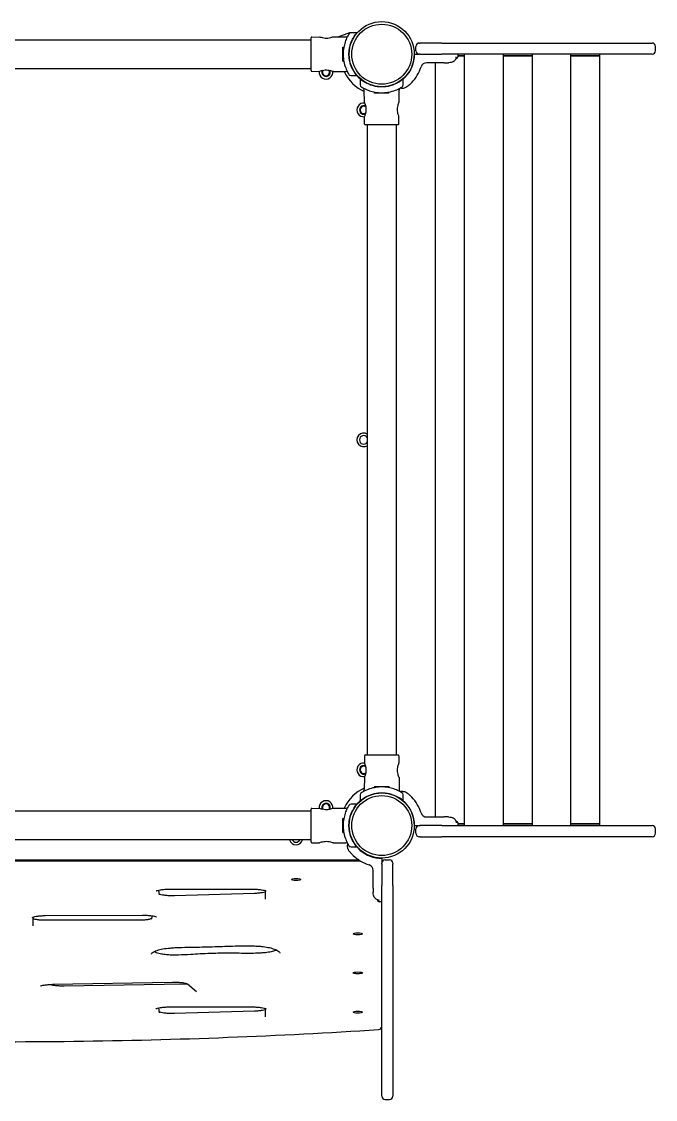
# Model space of a CAD drawing. Header units: millimetres. Extents: x 1307 to 7607, y 510 to 4810.
# Drawn here: x 5367 to 6107, y 2040 to 3298 of the extents above; entities that cross this region are included whole.
import ezdxf

# ---------------------------------------------------------------- set-up
doc = ezdxf.new("R2010")
doc.units = ezdxf.units.MM
doc.layers.add('AM_4', color=3, linetype='Continuous', lineweight=25)

msp = doc.modelspace()

# ---------------------------------------------------------------- linework, layer by layer
at = {"layer": 'AM_4'}
for p, q in [((5743.3, 3282.6), (5736.8, 3280.2)), ((5749.4, 3284.8), (5743.3, 3282.6)), ((5750.9, 3284.9), (5750.1, 3284.9)), ((5751.4, 3284.9), (5750.9, 3284.9)), ((5758.2, 3284.9), (5751.4, 3284.9)), ((4969.7, 3276.8), (5704.7, 3276.8)), ((5704.7, 3240.9), (5704.7, 3278.9)), ((5705.7, 3279.9), (5714.4, 3280)), ((5730.9, 3280.2), (5745.3, 3280.3)), ((5831.2, 3272.9), (5832.2, 3272.9)), ((5857.2, 3272.9), (5832.2, 3272.9)), ((5857.2, 3272.9), (5867.2, 3272.9)), ((5867.2, 3272.9), (6102.8, 3272.9)), ((5741.7, 3251.7), (5741.7, 3268.2)), ((5741.7, 3268.2), (5743, 3268.2)), ((5825.4, 3259.9), (5831.2, 3259.9)), ((5827.2, 3263.9), (5827.2, 3268.9)), ((5832.2, 3259.9), (5831.2, 3259.9)), ((5832.2, 3259.9), (5857.2, 3259.9)), ((5867.2, 3259.9), (5857.2, 3259.9)), ((6102.8, 3259.9), (5867.2, 3259.9)), ((5876.2, 3259.9), (5876.2, 3256.9)), ((5876.2, 3257.9), (5883.8, 3257.9)), ((5883.8, 3257.9), (5876.2, 3257.9)), ((5883.8, 3257.9), (5883.8, 3259.9)), ((5883.8, 2361.9), (5883.8, 3257.9)), ((5929, 3259.9), (5929, 3257.9)), ((5962.7, 3257.9), (5929, 3257.9)), ((5929, 3257.9), (5929, 2361.9)), ((5929, 3257.9), (5962.7, 3257.9)), ((5962.7, 3259.9), (5962.7, 3257.9)), ((5962.7, 3257.9), (5962.7, 2361.9)), ((6008, 3257.9), (6008, 3259.9)), ((6008, 3257.9), (6041.7, 3257.9)), ((6008, 2361.9), (6008, 3257.9)), ((6041.7, 3257.9), (6008, 3257.9)), ((6041.7, 3257.9), (6041.7, 3259.9)), ((6041.7, 2361.9), (6041.7, 3257.9)), ((6106.8, 3263.9), (6106.8, 3268.9)), ((5741.7, 3251.7), (5743, 3251.7)), ((5860.2, 3249.9), (5839.8, 3249.9)), ((5850.1, 2369.9), (5850.1, 3249.9)), ((5860.2, 3249.9), (5865.2, 3249.9)), ((5873.7, 3254.9), (5873.7, 3254.9)), ((5874.2, 3254.9), (5873.9, 3254.9)), ((4969.7, 3243.1), (5704.7, 3243.1)), ((5705.7, 3239.9), (5714.4, 3239.8)), ((5730.9, 3239.7), (5745.3, 3239.6)), ((5751.4, 3234.9), (5758.2, 3234.9)), ((5762.2, 3231), (5762.2, 3224.1)), ((5812.2, 3224.1), (5812.2, 3231)), ((5767, 3203.7), (5766.8, 3218)), ((5778.9, 3214.4), (5778.9, 3215.7)), ((5795.4, 3214.4), (5778.9, 3214.4)), ((5795.4, 3214.4), (5795.4, 3215.7)), ((5807.4, 3203.7), (5807.6, 3218)), ((5767.2, 3178.4), (5767.1, 3187.2)), ((5807.2, 3178.4), (5807.3, 3187.2)), ((5806.2, 3177.4), (5768.2, 3177.4)), ((5770.3, 3177.4), (5770.3, 2442.4)), ((5804, 3177.4), (5804, 2442.4)), ((5767.2, 2441.4), (5767.1, 2432.7)), ((5768.2, 2442.4), (5806.2, 2442.4)), ((5807.2, 2441.4), (5807.3, 2432.7)), ((5767, 2416.2), (5766.8, 2401.8)), ((5807.4, 2416.2), (5807.6, 2401.8)), ((5778.9, 2405.4), (5795.4, 2405.4)), ((5778.9, 2405.4), (5778.9, 2404.2)), ((5795.4, 2405.4), (5795.4, 2404.2)), ((5762.2, 2395.7), (5762.2, 2388.9)), ((5812.2, 2388.9), (5812.2, 2395.7)), ((5704.7, 2340.9), (5704.7, 2378.9)), ((5705.7, 2379.9), (5714.4, 2380)), ((5730.9, 2380.2), (5745.3, 2380.3)), ((5758.2, 2384.9), (5751.4, 2384.9)), ((5704.7, 2376.8), (4969.7, 2376.8)), ((5741.7, 2351.7), (5741.7, 2368.2)), ((5741.7, 2368.2), (5743, 2368.2)), ((5839.8, 2369.9), (5860.2, 2369.9)), ((5865.2, 2369.9), (5860.2, 2369.9)), ((5873.7, 2364.9), (5873.7, 2364.9)), ((5873.9, 2364.9), (5874.2, 2364.9)), ((5825.4, 2359.9), (5831.2, 2359.9)), ((5827.2, 2350.9), (5827.2, 2355.9)), ((5831.2, 2359.9), (5832.2, 2359.9)), ((5857.2, 2359.9), (5832.2, 2359.9)), ((5857.2, 2359.9), (5867.2, 2359.9)), ((5867.2, 2359.9), (6102.8, 2359.9)), ((5876.2, 2362.9), (5876.2, 2359.9)), ((5876.2, 2361.9), (5883.8, 2361.9)), ((5883.8, 2361.9), (5876.2, 2361.9)), ((5883.8, 2359.9), (5883.8, 2361.9)), ((5962.7, 2361.9), (5929, 2361.9)), ((5929, 2361.9), (5962.7, 2361.9)), ((5929, 2361.9), (5929, 2359.9)), ((5962.7, 2361.9), (5962.7, 2359.9)), ((6008, 2361.9), (6041.7, 2361.9)), ((6041.7, 2361.9), (6008, 2361.9)), ((6008, 2359.9), (6008, 2361.9)), ((6041.7, 2359.9), (6041.7, 2361.9)), ((6106.8, 2350.9), (6106.8, 2355.9)), ((5704.7, 2343.1), (4969.7, 2343.1)), ((5705.7, 2339.9), (5714.4, 2339.8)), ((5730.9, 2339.7), (5745.3, 2339.6)), ((5741.7, 2351.7), (5743, 2351.7)), ((5832.2, 2346.9), (5831.2, 2346.9)), ((5832.2, 2346.9), (5857.2, 2346.9)), ((5867.2, 2346.9), (5857.2, 2346.9)), ((6102.8, 2346.9), (5867.2, 2346.9)), ((5751.4, 2334.9), (5758.2, 2334.9)), ((5762.6, 2318.4), (4911.7, 2318.4)), ((4914.2, 2319.9), (5760.2, 2319.9)), ((5787.2, 2321.7), (5787.2, 2315.9)), ((5787.2, 2314.9), (5787.2, 2315.9)), ((5787.2, 2314.9), (5787.2, 2289.9)), ((5791.2, 2319.9), (5796.2, 2319.9)), ((5800.2, 2315.9), (5800.2, 2314.9)), ((5800.2, 2289.9), (5800.2, 2314.9)), ((5777.2, 2286.9), (5777.2, 2307.4)), ((5787.2, 2279.9), (5787.2, 2289.9)), ((5800.2, 2289.9), (5800.2, 2279.9)), ((5526.4, 2284.5), (5527.5, 2278.9)), ((5539.6, 2285.7), (5636.2, 2285.7)), ((5545.1, 2278.3), (5638.7, 2281)), ((5651.2, 2284), (5651.2, 2274.1)), ((5777.2, 2286.9), (5777.2, 2282)), ((5787.2, 2044.3), (5787.2, 2279.9)), ((5800.2, 2279.9), (5800.2, 2044.3)), ((5782.2, 2273.4), (5782.2, 2273.4)), ((5782.2, 2272.9), (5782.2, 2273.3)), ((5787.2, 2270.9), (5784.2, 2270.9)), ((5380.2, 2242.8), (5380.2, 2253.1)), ((5394.8, 2254.8), (5507.9, 2255.3)), ((5518.2, 2250.8), (5519.7, 2254.5)), ((5395.2, 2249.7), (5502.9, 2249.7)), ((5403, 2174.7), (5542.8, 2177.2)), ((5416.3, 2172.9), (5556.5, 2175.2)), ((5560.3, 2175.2), (5571, 2166.1)), ((5526.4, 2147.1), (5527.5, 2141.5)), ((5539.6, 2148.3), (5636.2, 2148.3)), ((5545.1, 2140.9), (5638.7, 2143.6)), ((5651.2, 2146.6), (5651.2, 2136.7)), ((5791.2, 2040.3), (5796.2, 2040.3))]:
    msp.add_line(p, q, dxfattribs=at)
for centre, radius in [((5787.2, 3259.9), 38), ((5787.2, 3259.9), 35), ((5787.2, 2359.9), 38), ((5787.2, 2359.9), 35)]:
    msp.add_circle(centre, radius, dxfattribs=at)
for centre, radius, start, end in [((5751.4, 3281.9), 3, 90, 148.4119), ((5750.9, 3282.9), 2, 90, 147.664), ((5705.7, 3278.9), 1, 90.5, 180), ((5745.3, 3283.3), 3, 270.5, 330.8863), ((5831.2, 3268.9), 4, 90, 180), ((6102.8, 3268.9), 4, 0, 90), ((5787.2, 3259.9), 38.2, 318.4616, 0), ((5831.2, 3263.9), 4, 180, 270), ((6102.8, 3263.9), 4, 270, 0), ((5787.2, 3259.9), 48.2, 316.5568, 342.0798), ((5839.8, 3242.9), 7, 90, 162.0798), ((5874.2, 3256.9), 2, 270, 0), ((5705.7, 3240.9), 1, 180, 269.5), ((5722.2, 3238.9), 8, 173.4206, 7.9094), ((5722.2, 3238.9), 5, 156.8989, 25.2984), ((5722.2, 3238.9), 4.2, 148.4118, 33.8443), ((5787.2, 3259.9), 48.2, 204.9303, 245.0697), ((5745.3, 3236.6), 3, 29.1137, 89.5), ((5751.4, 3237.9), 3, 211.5881, 270), ((5787.2, 3259.9), 38.2, 220.8132, 229.1868), ((5765.2, 3224.1), 3, 180, 238.4119), ((5763.8, 3218), 3, 0.5, 60.8863), ((5810.6, 3218), 3, 119.1137, 179.5), ((5809.2, 3224.1), 3, 301.5881, 0), ((5766.2, 3194.9), 8, 82.0906, 276.5794), ((5766.2, 3194.9), 5, 64.7016, 293.1011), ((5766.2, 3194.9), 4.2, 56.1557, 301.5882), ((5768.2, 3178.4), 1, 180.5, 270), ((5806.2, 3178.4), 1, 270, 359.5), ((5766.2, 2809.9), 8, 58.7516, 301.2484), ((5766.2, 2809.9), 5, 33.9013, 326.0987), ((5768.2, 2441.4), 1, 90, 179.5), ((5806.2, 2441.4), 1, 0.5, 90), ((5766.2, 2424.9), 8, 83.4206, 277.9094), ((5766.2, 2424.9), 5, 66.8989, 295.2984), ((5766.2, 2424.9), 4.2, 58.4118, 303.8443), ((5787.2, 2359.9), 48.3, 114.9303, 155.0697), ((5765.2, 2395.7), 3, 121.5881, 180), ((5763.8, 2401.9), 3, 299.1137, 359.5), ((5810.6, 2401.9), 3, 180.5, 240.8863), ((5809.2, 2395.7), 3, 0, 58.4119), ((5787.2, 2359.9), 48.2, 17.9202, 43.4432), ((5705.7, 2378.9), 1, 90.5, 180), ((5722.2, 2380.9), 8, 352.0906, 186.5794), ((5722.2, 2380.9), 5, 334.7016, 203.1011), ((5722.2, 2380.9), 4.2, 326.1557, 211.5882), ((5745.3, 2383.3), 3, 270.5, 330.8863), ((5751.4, 2381.9), 3, 90, 148.4119), ((5787.2, 2359.9), 38.2, 130.8132, 139.1868), ((5787.2, 2359.9), 38.2, 0, 41.5384), ((5839.8, 2376.9), 7, 197.9202, 270), ((5874.2, 2362.9), 2, 0, 90), ((5831.2, 2355.9), 4, 90, 180), ((6102.8, 2355.9), 4, 0, 90), ((5687.2, 2345.5), 8, 197.4104, 342.5896), ((5687.2, 2345.5), 5, 208.6033, 331.3967), ((5705.7, 2340.9), 1, 180, 269.5), ((5745.3, 2336.6), 3, 29.1137, 89.5), ((5831.2, 2350.9), 4, 180, 270), ((6102.8, 2350.9), 4, 270, 0), ((5751.4, 2337.9), 3, 211.5881, 270), ((5787.2, 2359.9), 38.3, 228.4616, 270), ((5787.2, 2359.9), 48.3, 226.5568, 252.0798), ((5791.2, 2315.9), 4, 90, 180), ((5796.2, 2315.9), 4, 0, 90), ((5770.2, 2307.4), 7, 0, 72.0798), ((5784.2, 2272.9), 2, 180, 270), ((5783.2, 2125.8), 4, 273.7154, 0), ((5791.2, 2044.3), 4, 180, 270), ((5796.2, 2044.3), 4, 270, 0)]:
    msp.add_arc(centre, radius, start, end, dxfattribs=at)
for centre in [(5687.2, 2297), (5759.2, 2233.6), (5759.2, 2187.9), (5759.2, 2142.2)]:
    msp.add_ellipse(centre, major_axis=(5.5, 0), ratio=0.207912, dxfattribs=at)
for points, knots in [([(5748.9, 3283.5), (5748.9, 3283.5), (5748.8, 3283.3), (5748.4, 3282.8), (5748.2, 3282.4), (5747.4, 3281), (5746.8, 3279.8), (5745.4, 3276.8), (5744.6, 3274.8), (5743.4, 3270.5), (5742.9, 3268.2), (5742.2, 3262.9), (5742.1, 3259.7), (5742.5, 3254.2), (5742.9, 3251.8), (5744, 3246.8), (5744.9, 3244.3), (5746.7, 3240.2), (5747.6, 3238.5), (5748.6, 3236.8), (5748.9, 3236.4), (5748.9, 3236.4)], [0, 0, 0, 0, 0.425579, 0.425579, 0.833719, 0.833719, 1.500694, 1.500694, 2.270908, 2.270908, 2.965543, 2.965543, 3.83282, 3.83282, 4.525535, 4.525535, 5.417187, 5.417187, 6.347988, 6.347988, 7.0476, 7.0476, 7.0476, 7.0476]), ([(5748.9, 3259.9), (5748.9, 3261.5), (5749.1, 3263.2), (5749.5, 3266.5), (5749.8, 3268.1), (5750.6, 3271.2), (5751.1, 3272.6), (5752.1, 3275.3), (5752.7, 3276.5), (5753.8, 3278.7), (5754.4, 3279.7), (5755.6, 3281.5), (5756.2, 3282.3), (5757.1, 3283.6), (5757.6, 3284.1), (5758.1, 3284.8), (5758.2, 3284.9), (5758.2, 3284.9)], [3.915478, 3.915478, 3.915478, 3.915478, 4.402472, 4.402472, 4.889466, 4.889466, 5.37646, 5.37646, 5.863454, 5.863454, 6.35533, 6.35533, 6.847206, 6.847206, 7.339081, 7.339081, 7.830957, 7.830957, 7.830957, 7.830957]), ([(5749.2, 3284), (5749.2, 3284.1), (5749.3, 3284.1), (5749.3, 3284.2), (5749.4, 3284.3), (5749.5, 3284.4), (5749.5, 3284.4), (5749.6, 3284.5), (5749.6, 3284.5), (5749.7, 3284.5), (5749.7, 3284.5), (5749.7, 3284.6), (5749.8, 3284.6), (5749.8, 3284.6), (5749.9, 3284.7), (5750, 3284.7), (5750, 3284.7), (5750.1, 3284.8), (5750.1, 3284.8), (5750.1, 3284.8), (5750.2, 3284.8), (5750.2, 3284.8), (5750.2, 3284.8), (5750.3, 3284.8), (5750.3, 3284.8), (5750.3, 3284.9), (5750.4, 3284.9), (5750.4, 3284.9), (5750.4, 3284.9), (5750.5, 3284.9), (5750.5, 3284.9), (5750.5, 3284.9)], [0, 0, 0, 0, 0.024394, 0.024394, 0.0485074, 0.0485074, 0.0722238, 0.0722238, 0.0842286, 0.0842286, 0.0953563, 0.0953563, 0.1053345, 0.1053345, 0.1204023, 0.1204023, 0.1320233, 0.1320233, 0.1431798, 0.1431798, 0.1487141, 0.1487141, 0.1542468, 0.1542468, 0.1645711, 0.1645711, 0.1858933, 0.1858933, 0.2131882, 0.2131882, 0.2355824, 0.2355824, 0.2355824, 0.2355824]), ([(5749.4, 3284.8), (5749.5, 3284.8), (5749.5, 3284.8), (5749.5, 3284.8), (5749.6, 3284.8), (5749.6, 3284.8), (5749.6, 3284.9), (5749.6, 3284.9), (5749.6, 3284.9), (5749.6, 3284.9), (5749.6, 3284.9), (5749.6, 3284.9), (5749.6, 3284.9), (5749.6, 3284.9), (5749.6, 3284.9), (5749.6, 3284.9), (5749.6, 3284.9), (5749.6, 3284.9), (5749.6, 3284.9), (5749.6, 3284.9), (5749.6, 3284.9), (5749.6, 3284.9), (5749.6, 3284.9), (5749.6, 3284.9), (5749.6, 3284.9), (5749.7, 3284.9), (5749.7, 3284.9), (5749.7, 3284.9), (5749.7, 3284.9), (5749.8, 3284.9), (5749.8, 3284.9), (5749.8, 3284.9), (5749.8, 3284.9), (5749.8, 3284.9), (5749.8, 3284.9), (5749.8, 3284.9), (5749.8, 3284.9), (5749.8, 3284.9), (5749.8, 3284.9), (5749.9, 3284.9), (5749.9, 3284.9), (5749.9, 3284.9), (5749.9, 3284.9), (5749.9, 3284.9), (5749.9, 3284.9), (5749.9, 3284.9), (5749.9, 3284.9), (5750, 3284.9), (5750, 3284.9), (5750, 3284.9), (5750, 3284.9), (5750, 3284.9), (5750, 3284.9), (5750, 3284.9), (5750, 3284.9), (5750, 3284.9), (5750, 3284.9), (5750, 3284.9), (5750, 3284.9), (5750, 3284.9), (5750, 3284.9), (5750, 3284.9), (5750, 3284.9), (5750, 3284.9), (5750, 3284.9), (5750, 3284.9), (5750, 3284.9), (5750, 3284.9), (5750, 3284.9), (5750, 3284.9), (5750.1, 3284.9), (5750.1, 3284.9), (5750.1, 3284.9), (5750.1, 3284.9), (5750.1, 3284.9), (5750.1, 3284.9), (5750.1, 3284.9), (5750.1, 3284.9)], [0, 0, 0, 0, 0.0165834, 0.0165834, 0.0310486, 0.0310486, 0.0358695, 0.0358695, 0.0374765, 0.0374765, 0.038341, 0.038341, 0.0392195, 0.0392195, 0.0396543, 0.0396543, 0.0400895, 0.0400895, 0.0405599, 0.0405599, 0.0415637, 0.0415637, 0.0425447, 0.0425447, 0.0440431, 0.0440431, 0.0573199, 0.0573199, 0.0627752, 0.0627752, 0.0658291, 0.0658291, 0.0679946, 0.0679946, 0.0701926, 0.0701926, 0.0716855, 0.0716855, 0.0742928, 0.0742928, 0.0769573, 0.0769573, 0.0818281, 0.0818281, 0.0850703, 0.0850703, 0.0861524, 0.0861524, 0.0870229, 0.0870229, 0.0874635, 0.0874635, 0.0876815, 0.0876815, 0.0878995, 0.0878995, 0.088116, 0.088116, 0.0885787, 0.0885787, 0.0892822, 0.0892822, 0.0902203, 0.0902203, 0.092722, 0.092722, 0.0960586, 0.0960586, 0.1047138, 0.1047138, 0.1098854, 0.1098854, 0.1122855, 0.1122855, 0.1143131, 0.1143131, 0.1171275, 0.1171275, 0.1171275, 0.1171275]), ([(5749.4, 3284.8), (5749.5, 3284.8), (5749.5, 3284.8), (5749.6, 3284.8), (5749.6, 3284.8), (5749.6, 3284.9), (5749.6, 3284.9), (5749.6, 3284.9), (5749.6, 3284.9), (5749.6, 3284.9), (5749.6, 3284.9), (5749.6, 3284.9), (5749.6, 3284.9), (5749.6, 3284.9), (5749.6, 3284.9), (5749.6, 3284.9), (5749.6, 3284.9), (5749.6, 3284.9), (5749.6, 3284.9), (5749.6, 3284.9), (5749.6, 3284.9), (5749.7, 3284.9), (5749.7, 3284.9), (5749.7, 3284.9), (5749.7, 3284.9), (5749.7, 3284.9), (5749.7, 3284.9), (5749.8, 3284.9), (5749.8, 3284.9), (5749.8, 3284.9), (5749.8, 3284.9), (5749.8, 3284.9), (5749.8, 3284.9), (5749.8, 3284.9), (5749.8, 3284.9), (5749.8, 3284.9), (5749.9, 3284.9), (5749.9, 3284.9), (5749.9, 3284.9), (5749.9, 3284.9), (5749.9, 3284.9), (5750, 3284.9), (5750, 3284.9), (5750, 3284.9), (5750, 3284.9), (5750, 3284.9), (5750, 3284.9), (5750, 3284.9), (5750, 3284.9), (5750, 3284.9), (5750, 3284.9), (5750, 3284.9), (5750, 3284.9), (5750, 3284.9), (5750, 3284.9), (5750, 3284.9), (5750, 3284.9), (5750, 3284.9), (5750, 3284.9), (5750, 3284.9), (5750, 3284.9), (5750, 3284.9), (5750, 3284.9), (5750, 3284.9), (5750, 3284.9), (5750, 3284.9), (5750, 3284.9), (5750, 3284.9), (5750.1, 3284.9), (5750.1, 3284.9), (5750.1, 3284.9), (5750.1, 3284.9), (5750.1, 3284.9), (5750.1, 3284.9), (5750.1, 3284.9), (5750.1, 3284.9), (5750.1, 3284.9), (5750.1, 3284.9)], [0, 0, 0, 0, 0.0244642, 0.0244642, 0.0346037, 0.0346037, 0.038618, 0.038618, 0.0396329, 0.0396329, 0.0401384, 0.0401384, 0.0406473, 0.0406473, 0.0411558, 0.0411558, 0.0416608, 0.0416608, 0.0426716, 0.0426716, 0.0448345, 0.0448345, 0.0478457, 0.0478457, 0.051857, 0.051857, 0.0618849, 0.0618849, 0.0678145, 0.0678145, 0.0694192, 0.0694192, 0.0714464, 0.0714464, 0.0734785, 0.0734785, 0.0775923, 0.0775923, 0.0816245, 0.0816245, 0.0884386, 0.0884386, 0.0903752, 0.0903752, 0.0918314, 0.0918314, 0.0920825, 0.0920825, 0.0923348, 0.0923348, 0.0924609, 0.0924609, 0.0925876, 0.0925876, 0.0927146, 0.0927146, 0.0928411, 0.0928411, 0.0930952, 0.0930952, 0.0936014, 0.0936014, 0.0976119, 0.0976119, 0.1096746, 0.1096746, 0.1147283, 0.1147283, 0.1181638, 0.1181638, 0.1201953, 0.1201953, 0.1222076, 0.1222076, 0.1238745, 0.1238745, 0.1255544, 0.1255544, 0.1255544, 0.1255544]), ([(5730.9, 3280.2), (5730.9, 3280.2), (5730.7, 3280.1), (5729.9, 3279.7), (5729.2, 3279.5), (5727.8, 3279), (5726.9, 3278.8), (5724.8, 3278.4), (5723.7, 3278.3), (5721.6, 3278.3), (5720.5, 3278.4), (5718.5, 3278.7), (5717.6, 3279), (5716.1, 3279.4), (5715.5, 3279.6), (5714.7, 3279.9), (5714.4, 3280), (5714.4, 3280)], [1.26326, 1.26326, 1.26326, 1.26326, 1.578842, 1.578842, 1.894423, 1.894423, 2.210472, 2.210472, 2.526521, 2.526521, 2.840353, 2.840353, 3.154184, 3.154184, 3.468043, 3.468043, 3.781903, 3.781903, 3.781903, 3.781903]), ([(5758.2, 3234.9), (5758.2, 3234.9), (5758.1, 3235.1), (5757.6, 3235.7), (5757.1, 3236.2), (5756.2, 3237.5), (5755.6, 3238.3), (5754.4, 3240.1), (5753.8, 3241.2), (5752.7, 3243.3), (5752.1, 3244.5), (5751.1, 3247.2), (5750.6, 3248.7), (5749.8, 3251.7), (5749.5, 3253.4), (5749.1, 3256.6), (5748.9, 3258.3), (5748.9, 3259.9)], [7.830957, 7.830957, 7.830957, 7.830957, 8.322833, 8.322833, 8.814708, 8.814708, 9.306584, 9.306584, 9.79846, 9.79846, 10.285454, 10.285454, 10.772448, 10.772448, 11.259442, 11.259442, 11.746435, 11.746435, 11.746435, 11.746435]), ([(5874.1, 3256.1), (5874, 3255.5), (5873.8, 3254.8), (5873.3, 3253.6), (5872.9, 3253), (5871.9, 3252), (5871.3, 3251.5), (5870, 3250.8), (5869.2, 3250.5), (5867.5, 3250.1), (5866.5, 3250), (5865.4, 3249.9), (5865.3, 3249.9), (5865.2, 3249.9)], [0, 0, 0, 0, 0.198991, 0.198991, 0.403846, 0.403846, 0.621006, 0.621006, 0.862209, 0.862209, 1.151108, 1.151108, 1.191992, 1.191992, 1.191992, 1.191992]), ([(5874.1, 3256.1), (5874.1, 3256.2), (5874.1, 3256.2), (5874.1, 3256.4), (5874.1, 3256.5), (5874.1, 3256.7), (5874.1, 3256.8), (5874.1, 3256.9)], [0.0022145828, 0.0022145828, 0.0022145828, 0.0022145828, 0.0023838979, 0.0023838979, 0.0027812142, 0.0027812142, 0.0031785305, 0.0031785305, 0.0031785305, 0.0031785305]), ([(5714.4, 3239.8), (5714.4, 3239.8), (5714.7, 3239.9), (5715.5, 3240.2), (5716.1, 3240.5), (5717.6, 3240.9), (5718.5, 3241.1), (5720.5, 3241.5), (5721.6, 3241.5), (5723.7, 3241.5), (5724.8, 3241.4), (5726.9, 3241.1), (5727.8, 3240.8), (5729.2, 3240.4), (5729.9, 3240.1), (5730.7, 3239.8), (5730.9, 3239.7), (5730.9, 3239.7)], [1.255382, 1.255382, 1.255382, 1.255382, 1.569241, 1.569241, 1.8831, 1.8831, 2.196932, 2.196932, 2.510763, 2.510763, 2.826813, 2.826813, 3.142862, 3.142862, 3.458443, 3.458443, 3.774024, 3.774024, 3.774024, 3.774024]), ([(5758.2, 3234.9), (5758.4, 3234.7), (5758.6, 3234.5), (5759, 3234.1), (5759.2, 3233.8), (5759.7, 3233.3), (5759.9, 3233.1), (5760.6, 3232.4), (5761.1, 3232), (5762, 3231.1), (5762.5, 3230.7), (5763.5, 3229.9), (5763.9, 3229.6), (5764.6, 3229.1), (5764.8, 3228.9), (5765, 3228.8), (5765, 3228.8), (5765, 3228.8)], [0.046661428, 0.046661428, 0.046661428, 0.046661428, 0.047530225, 0.047530225, 0.048504715, 0.048504715, 0.049479206, 0.049479206, 0.051428188, 0.051428188, 0.053377169, 0.053377169, 0.055326151, 0.055326151, 0.056300642, 0.056300642, 0.056308549, 0.056308549, 0.056308549, 0.056308549]), ([(5812.2, 3231), (5812.3, 3231.1), (5812.4, 3231.1), (5812.8, 3231.5), (5813.2, 3231.9), (5814.4, 3233), (5815.1, 3233.8), (5815.8, 3234.6)], [0.020347507, 0.020347507, 0.020347507, 0.020347507, 0.020700802, 0.020700802, 0.022293171, 0.022293171, 0.02547791, 0.02547791, 0.02547791, 0.02547791]), ([(5787.2, 3221.7), (5785.6, 3221.7), (5783.9, 3221.8), (5780.6, 3222.2), (5779, 3222.5), (5776, 3223.3), (5774.5, 3223.8), (5771.8, 3224.9), (5770.6, 3225.4), (5768.4, 3226.6), (5767.4, 3227.2), (5765.6, 3228.3), (5764.8, 3228.9), (5763.5, 3229.9), (5763, 3230.3), (5762.4, 3230.8), (5762.2, 3231), (5762.2, 3231)], [11.746435, 11.746435, 11.746435, 11.746435, 12.233429, 12.233429, 12.720423, 12.720423, 13.207417, 13.207417, 13.694411, 13.694411, 14.186287, 14.186287, 14.678163, 14.678163, 15.170038, 15.170038, 15.661914, 15.661914, 15.661914, 15.661914]), ([(5763.6, 3221.6), (5763.6, 3221.6), (5763.8, 3221.5), (5764.3, 3221.2), (5764.7, 3220.9), (5766.1, 3220.1), (5767.3, 3219.5), (5770.4, 3218.2), (5772.4, 3217.4), (5776.7, 3216.1), (5778.9, 3215.6), (5784.3, 3214.9), (5787.4, 3214.8), (5792.9, 3215.2), (5795.3, 3215.6), (5800.3, 3216.8), (5802.8, 3217.6), (5806.9, 3219.4), (5808.6, 3220.3), (5810.4, 3221.3), (5810.8, 3221.6), (5810.8, 3221.6)], [0, 0, 0, 0, 0.425579, 0.425579, 0.833719, 0.833719, 1.500694, 1.500694, 2.270908, 2.270908, 2.965543, 2.965543, 3.83282, 3.83282, 4.525535, 4.525535, 5.417187, 5.417187, 6.347988, 6.347988, 7.0476, 7.0476, 7.0476, 7.0476]), ([(5812.2, 3231), (5812.2, 3231), (5812, 3230.8), (5811.4, 3230.3), (5810.9, 3229.9), (5809.6, 3228.9), (5808.8, 3228.3), (5807, 3227.2), (5806, 3226.6), (5803.8, 3225.4), (5802.6, 3224.9), (5799.9, 3223.8), (5798.4, 3223.3), (5795.4, 3222.5), (5793.8, 3222.2), (5790.5, 3221.8), (5788.8, 3221.7), (5787.2, 3221.7)], [15.661914, 15.661914, 15.661914, 15.661914, 16.15379, 16.15379, 16.645665, 16.645665, 17.137541, 17.137541, 17.629417, 17.629417, 18.116411, 18.116411, 18.603405, 18.603405, 19.090398, 19.090398, 19.577392, 19.577392, 19.577392, 19.577392]), ([(5817.7, 3222.6), (5817, 3221.9), (5816.2, 3221.4), (5814.7, 3220.6), (5814, 3220.4), (5812.8, 3220.1), (5812.2, 3220), (5810.8, 3219.9), (5809.9, 3220), (5809, 3220.3), (5808.9, 3220.4), (5808.8, 3220.4)], [0, 0, 0, 0, 0.2871441, 0.2871441, 0.506744, 0.506744, 0.6637419, 0.6637419, 0.9316038, 0.9316038, 0.9609773, 0.9609773, 0.9609773, 0.9609773]), ([(5822.2, 3226.7), (5821.5, 3226), (5820.7, 3225.2), (5819.6, 3224.2), (5819.2, 3223.8), (5818.4, 3223.2), (5818.1, 3222.8), (5817.7, 3222.6)], [0, 0, 0, 0, 0.003196801, 0.003196801, 0.004795201, 0.004795201, 0.006393601, 0.006393601, 0.006393601, 0.006393601]), ([(5767, 3203.7), (5767, 3203.7), (5767.1, 3203.5), (5767.4, 3202.6), (5767.6, 3202), (5768.1, 3200.5), (5768.3, 3199.6), (5768.7, 3197.6), (5768.8, 3196.4), (5768.8, 3195.4)], [3.774024, 3.774024, 3.774024, 3.774024, 4.089605, 4.089605, 4.405186, 4.405186, 4.721235, 4.721235, 5.037284, 5.037284, 5.037284, 5.037284]), ([(5768.8, 3195.4), (5768.8, 3194.4), (5768.7, 3193.2), (5768.4, 3191.2), (5768.2, 3190.3), (5767.7, 3188.9), (5767.5, 3188.2), (5767.2, 3187.4), (5767.1, 3187.2), (5767.1, 3187.2)], [0, 0, 0, 0, 0.313832, 0.313832, 0.627663, 0.627663, 0.941523, 0.941523, 1.255382, 1.255382, 1.255382, 1.255382]), ([(5805.6, 3195.4), (5805.6, 3196.4), (5805.7, 3197.6), (5806.1, 3199.6), (5806.3, 3200.5), (5806.8, 3202), (5807, 3202.6), (5807.3, 3203.5), (5807.4, 3203.7), (5807.4, 3203.7)], [0, 0, 0, 0, 0.316049, 0.316049, 0.632098, 0.632098, 0.947679, 0.947679, 1.26326, 1.26326, 1.26326, 1.26326]), ([(5807.3, 3187.2), (5807.3, 3187.2), (5807.2, 3187.4), (5806.9, 3188.2), (5806.7, 3188.9), (5806.2, 3190.3), (5806, 3191.2), (5805.7, 3193.2), (5805.6, 3194.4), (5805.6, 3195.4)], [3.781903, 3.781903, 3.781903, 3.781903, 4.095762, 4.095762, 4.409621, 4.409621, 4.723453, 4.723453, 5.037284, 5.037284, 5.037284, 5.037284]), ([(5767.1, 2432.7), (5767.1, 2432.7), (5767.2, 2432.5), (5767.5, 2431.6), (5767.7, 2431), (5768.2, 2429.5), (5768.4, 2428.6), (5768.7, 2426.6), (5768.8, 2425.5), (5768.8, 2423.4), (5768.7, 2422.3), (5768.3, 2420.3), (5768.1, 2419.3), (5767.6, 2417.9), (5767.4, 2417.2), (5767.1, 2416.4), (5767, 2416.2), (5767, 2416.2)], [1.255382, 1.255382, 1.255382, 1.255382, 1.569241, 1.569241, 1.8831, 1.8831, 2.196932, 2.196932, 2.510763, 2.510763, 2.826813, 2.826813, 3.142862, 3.142862, 3.458443, 3.458443, 3.774024, 3.774024, 3.774024, 3.774024]), ([(5807.4, 2416.2), (5807.4, 2416.2), (5807.3, 2416.4), (5807, 2417.2), (5806.8, 2417.9), (5806.3, 2419.3), (5806.1, 2420.3), (5805.7, 2422.3), (5805.6, 2423.4), (5805.6, 2425.5), (5805.7, 2426.6), (5806, 2428.6), (5806.2, 2429.5), (5806.7, 2431), (5806.9, 2431.6), (5807.2, 2432.5), (5807.3, 2432.7), (5807.3, 2432.7)], [1.26326, 1.26326, 1.26326, 1.26326, 1.578842, 1.578842, 1.894423, 1.894423, 2.210472, 2.210472, 2.526521, 2.526521, 2.840353, 2.840353, 3.154184, 3.154184, 3.468043, 3.468043, 3.781903, 3.781903, 3.781903, 3.781903]), ([(5810.8, 2398.3), (5810.8, 2398.3), (5810.6, 2398.4), (5810.1, 2398.7), (5809.6, 2398.9), (5808.3, 2399.7), (5807.1, 2400.3), (5804, 2401.7), (5802, 2402.5), (5797.7, 2403.7), (5795.5, 2404.2), (5790.1, 2404.9), (5787, 2405), (5781.5, 2404.6), (5779.1, 2404.2), (5774.1, 2403.1), (5771.6, 2402.2), (5767.5, 2400.4), (5765.8, 2399.5), (5764, 2398.5), (5763.6, 2398.3), (5763.6, 2398.3)], [0, 0, 0, 0, 0.425579, 0.425579, 0.833719, 0.833719, 1.500694, 1.500694, 2.270908, 2.270908, 2.965543, 2.965543, 3.83282, 3.83282, 4.525535, 4.525535, 5.417187, 5.417187, 6.347988, 6.347988, 7.0476, 7.0476, 7.0476, 7.0476]), ([(5762.2, 2388.9), (5762.2, 2388.9), (5762.4, 2389), (5763, 2389.6), (5763.5, 2390), (5764.8, 2390.9), (5765.6, 2391.5), (5767.4, 2392.7), (5768.4, 2393.3), (5770.6, 2394.4), (5771.8, 2395), (5774.5, 2396), (5776, 2396.5), (5779, 2397.3), (5780.6, 2397.6), (5783.9, 2398.1), (5785.6, 2398.2), (5787.2, 2398.2)], [7.830957, 7.830957, 7.830957, 7.830957, 8.322833, 8.322833, 8.814708, 8.814708, 9.306584, 9.306584, 9.79846, 9.79846, 10.285454, 10.285454, 10.772448, 10.772448, 11.259442, 11.259442, 11.746435, 11.746435, 11.746435, 11.746435]), ([(5787.2, 2398.2), (5788.8, 2398.2), (5790.5, 2398.1), (5793.8, 2397.6), (5795.4, 2397.3), (5798.4, 2396.5), (5799.9, 2396), (5802.6, 2395), (5803.8, 2394.4), (5806, 2393.3), (5807, 2392.7), (5808.8, 2391.5), (5809.6, 2390.9), (5810.9, 2390), (5811.4, 2389.6), (5812, 2389), (5812.2, 2388.9), (5812.2, 2388.9)], [3.915478, 3.915478, 3.915478, 3.915478, 4.402472, 4.402472, 4.889466, 4.889466, 5.37646, 5.37646, 5.863454, 5.863454, 6.35533, 6.35533, 6.847206, 6.847206, 7.339081, 7.339081, 7.830957, 7.830957, 7.830957, 7.830957]), ([(5815.8, 2385.3), (5815.1, 2386.1), (5814.4, 2386.9), (5813.2, 2387.9), (5812.9, 2388.3), (5812.1, 2389), (5811.7, 2389.3), (5810.5, 2390.3), (5809.8, 2390.8), (5808.7, 2391.6), (5808.3, 2391.8), (5807.8, 2392.1), (5807.7, 2392.2), (5807.6, 2392.3)], [0, 0, 0, 0, 0.00318566, 0.00318566, 0.00477849, 0.00477849, 0.00637132, 0.00637132, 0.00955698, 0.00955698, 0.01114981, 0.01114981, 0.01171635, 0.01171635, 0.01171635, 0.01171635]), ([(5808.8, 2399.4), (5809.3, 2399.6), (5809.8, 2399.8), (5811.1, 2399.9), (5811.8, 2399.9), (5813.4, 2399.7), (5814.2, 2399.4), (5815.8, 2398.7), (5816.7, 2398.1), (5817.5, 2397.5), (5817.6, 2397.4), (5817.7, 2397.3)], [0.2466474, 0.2466474, 0.2466474, 0.2466474, 0.4086856, 0.4086856, 0.6286722, 0.6286722, 0.8752969, 0.8752969, 1.1708285, 1.1708285, 1.2076237, 1.2076237, 1.2076237, 1.2076237]), ([(5817.7, 2397.3), (5818.1, 2397), (5818.4, 2396.7), (5819.2, 2396), (5819.6, 2395.7), (5820.7, 2394.6), (5821.5, 2393.9), (5822.2, 2393.1)], [0.001820684, 0.001820684, 0.001820684, 0.001820684, 0.003438013, 0.003438013, 0.005055343, 0.005055343, 0.008290003, 0.008290003, 0.008290003, 0.008290003]), ([(5722.7, 2378.3), (5721.6, 2378.3), (5720.5, 2378.4), (5718.5, 2378.7), (5717.6, 2379), (5716.1, 2379.4), (5715.5, 2379.6), (5714.7, 2379.9), (5714.4, 2380), (5714.4, 2380)], [0, 0, 0, 0, 0.313832, 0.313832, 0.627663, 0.627663, 0.941523, 0.941523, 1.255382, 1.255382, 1.255382, 1.255382]), ([(5730.9, 2380.2), (5730.9, 2380.2), (5730.7, 2380.1), (5729.9, 2379.7), (5729.2, 2379.5), (5727.8, 2379), (5726.9, 2378.8), (5724.8, 2378.4), (5723.7, 2378.3), (5722.7, 2378.3)], [3.774024, 3.774024, 3.774024, 3.774024, 4.089605, 4.089605, 4.405186, 4.405186, 4.721235, 4.721235, 5.037284, 5.037284, 5.037284, 5.037284]), ([(5748.9, 2383.5), (5748.9, 2383.5), (5748.8, 2383.3), (5748.4, 2382.8), (5748.2, 2382.4), (5747.4, 2381), (5746.8, 2379.8), (5745.4, 2376.8), (5744.6, 2374.8), (5743.4, 2370.5), (5742.9, 2368.2), (5742.2, 2362.9), (5742.1, 2359.7), (5742.5, 2354.2), (5742.9, 2351.8), (5744, 2346.8), (5744.9, 2344.3), (5746.7, 2340.2), (5747.6, 2338.5), (5748.6, 2336.8), (5748.9, 2336.4), (5748.9, 2336.4)], [0, 0, 0, 0, 0.425579, 0.425579, 0.833719, 0.833719, 1.500694, 1.500694, 2.270908, 2.270908, 2.965543, 2.965543, 3.83282, 3.83282, 4.525535, 4.525535, 5.417187, 5.417187, 6.347988, 6.347988, 7.0476, 7.0476, 7.0476, 7.0476]), ([(5748.9, 2359.9), (5748.9, 2361.5), (5749.1, 2363.2), (5749.5, 2366.5), (5749.8, 2368.1), (5750.6, 2371.2), (5751.1, 2372.6), (5752.1, 2375.3), (5752.7, 2376.5), (5753.8, 2378.7), (5754.4, 2379.7), (5755.6, 2381.5), (5756.2, 2382.3), (5757.1, 2383.6), (5757.6, 2384.1), (5758.1, 2384.8), (5758.2, 2384.9), (5758.2, 2384.9)], [11.746435, 11.746435, 11.746435, 11.746435, 12.233429, 12.233429, 12.720423, 12.720423, 13.207417, 13.207417, 13.694411, 13.694411, 14.186287, 14.186287, 14.678163, 14.678163, 15.170038, 15.170038, 15.661914, 15.661914, 15.661914, 15.661914]), ([(5762.2, 2388.9), (5762, 2388.7), (5761.8, 2388.5), (5761.3, 2388.1), (5761.1, 2387.9), (5760.6, 2387.4), (5760.4, 2387.2), (5759.7, 2386.5), (5759.2, 2386), (5758.4, 2385.1), (5758, 2384.6), (5757.2, 2383.7), (5756.8, 2383.2), (5756.3, 2382.5), (5756.2, 2382.3), (5756, 2382.1), (5756, 2382.1), (5756, 2382.1)], [0.046661428, 0.046661428, 0.046661428, 0.046661428, 0.047530225, 0.047530225, 0.048504715, 0.048504715, 0.049479206, 0.049479206, 0.051428188, 0.051428188, 0.053377169, 0.053377169, 0.055326151, 0.055326151, 0.056300642, 0.056300642, 0.056308549, 0.056308549, 0.056308549, 0.056308549]), ([(5865.2, 2369.9), (5866.3, 2369.9), (5867.4, 2369.8), (5869.1, 2369.4), (5869.8, 2369.1), (5871.3, 2368.3), (5872.1, 2367.7), (5873.3, 2366.3), (5873.6, 2365.6), (5874, 2364.5), (5874.1, 2364.1), (5874.1, 2363.7)], [0, 0, 0, 0, 0.327157, 0.327157, 0.544117, 0.544117, 0.841827, 0.841827, 1.079948, 1.079948, 1.190912, 1.190912, 1.190912, 1.190912]), ([(5758.2, 2334.9), (5758.2, 2334.9), (5758.1, 2335.1), (5757.6, 2335.7), (5757.1, 2336.2), (5756.2, 2337.5), (5755.6, 2338.3), (5754.4, 2340.1), (5753.8, 2341.2), (5752.7, 2343.3), (5752.1, 2344.5), (5751.1, 2347.2), (5750.6, 2348.7), (5749.8, 2351.7), (5749.5, 2353.4), (5749.1, 2356.6), (5748.9, 2358.3), (5748.9, 2359.9)], [15.661914, 15.661914, 15.661914, 15.661914, 16.15379, 16.15379, 16.645665, 16.645665, 17.137541, 17.137541, 17.629417, 17.629417, 18.116411, 18.116411, 18.603405, 18.603405, 19.090398, 19.090398, 19.577392, 19.577392, 19.577392, 19.577392]), ([(5874.1, 2363.7), (5874.1, 2363.7), (5874.1, 2363.6), (5874.1, 2363.5), (5874.1, 2363.4), (5874.1, 2363.2), (5874.1, 2363), (5874.1, 2362.9)], [0.0022149198, 0.0022149198, 0.0022149198, 0.0022149198, 0.0023838979, 0.0023838979, 0.0027812142, 0.0027812142, 0.0031785305, 0.0031785305, 0.0031785305, 0.0031785305]), ([(5714.4, 2339.8), (5714.4, 2339.8), (5714.7, 2339.9), (5715.5, 2340.2), (5716.1, 2340.5), (5717.6, 2340.9), (5718.5, 2341.1), (5720.5, 2341.5), (5721.6, 2341.5), (5722.7, 2341.5)], [3.781903, 3.781903, 3.781903, 3.781903, 4.095762, 4.095762, 4.409621, 4.409621, 4.723453, 4.723453, 5.037284, 5.037284, 5.037284, 5.037284]), ([(5722.7, 2341.5), (5723.7, 2341.5), (5724.8, 2341.4), (5726.9, 2341.1), (5727.8, 2340.8), (5729.2, 2340.4), (5729.9, 2340.1), (5730.7, 2339.8), (5730.9, 2339.7), (5730.9, 2339.7)], [0, 0, 0, 0, 0.316049, 0.316049, 0.632098, 0.632098, 0.947679, 0.947679, 1.26326, 1.26326, 1.26326, 1.26326]), ([(5749.8, 2329.4), (5749.2, 2330.1), (5748.7, 2330.9), (5747.9, 2332.5), (5747.6, 2333.1), (5747.3, 2334.4), (5747.3, 2334.9), (5747.2, 2336.3), (5747.3, 2337.2), (5747.6, 2338.2), (5747.7, 2338.2), (5747.7, 2338.3)], [0, 0, 0, 0, 0.2871441, 0.2871441, 0.506744, 0.506744, 0.6637419, 0.6637419, 0.9316038, 0.9316038, 0.9609773, 0.9609773, 0.9609773, 0.9609773]), ([(5754, 2324.9), (5753.2, 2325.6), (5752.5, 2326.4), (5751.4, 2327.5), (5751.1, 2327.9), (5750.4, 2328.7), (5750.1, 2329), (5749.8, 2329.4)], [0, 0, 0, 0, 0.003196801, 0.003196801, 0.004795201, 0.004795201, 0.006393601, 0.006393601, 0.006393601, 0.006393601]), ([(5758.2, 2334.9), (5758.3, 2334.8), (5758.4, 2334.8), (5758.8, 2334.3), (5759.2, 2333.9), (5760.3, 2332.7), (5761, 2332), (5761.8, 2331.3)], [0.020347507, 0.020347507, 0.020347507, 0.020347507, 0.020700802, 0.020700802, 0.022293171, 0.022293171, 0.02547791, 0.02547791, 0.02547791, 0.02547791]), ([(5523.7, 2283.6), (5523.7, 2283.6), (5523.7, 2283.6), (5523.7, 2283.6), (5523.9, 2283.7), (5524.4, 2283.9), (5524.9, 2284.1), (5526.2, 2284.4), (5527.2, 2284.7), (5529.6, 2285.1), (5531, 2285.3), (5534.2, 2285.5), (5536, 2285.6), (5538.4, 2285.7), (5539, 2285.7), (5539.6, 2285.7)], [6.578369, 6.578369, 6.578369, 6.578369, 6.591048, 6.591048, 6.72799, 6.72799, 6.919643, 6.919643, 7.16836, 7.16836, 7.453266, 7.453266, 7.754205, 7.754205, 7.853982, 7.853982, 7.853982, 7.853982]), ([(5527.3, 2280.1), (5527.3, 2280.1), (5527.4, 2280.1), (5527.9, 2279.9), (5528.6, 2279.7), (5530.4, 2279.3), (5531.6, 2279.1), (5534.3, 2278.7), (5535.9, 2278.5), (5539.4, 2278.3), (5541.3, 2278.3), (5543.8, 2278.3), (5544.5, 2278.3), (5545.1, 2278.3)], [0.488532, 0.488532, 0.488532, 0.488532, 0.516518, 0.516518, 0.733173, 0.733173, 0.999851, 0.999851, 1.293218, 1.293218, 1.597267, 1.597267, 1.709249, 1.709249, 1.709249, 1.709249]), ([(5636.2, 2285.7), (5638.1, 2285.7), (5639.9, 2285.6), (5643.4, 2285.4), (5645.1, 2285.2), (5647.9, 2284.8), (5649.1, 2284.6), (5650.9, 2284.1), (5651.6, 2283.9), (5652, 2283.6), (5652.1, 2283.6), (5652.1, 2283.6)], [1.570796, 1.570796, 1.570796, 1.570796, 1.877358, 1.877358, 2.180811, 2.180811, 2.471677, 2.471677, 2.727307, 2.727307, 2.846409, 2.846409, 2.846409, 2.846409]), ([(5638.7, 2281), (5640.4, 2281.1), (5642.1, 2281.2), (5645.2, 2281.5), (5646.7, 2281.7), (5649.1, 2282.1), (5650.2, 2282.4), (5651, 2282.6), (5651.1, 2282.7), (5651.2, 2282.7)], [1.7092491, 1.7092491, 1.7092491, 1.7092491, 1.9957178, 1.9957178, 2.2821865, 2.2821865, 2.5646617, 2.5646617, 2.6036124, 2.6036124, 2.6036124, 2.6036124]), ([(5783.4, 2273), (5782.7, 2273.1), (5782.1, 2273.3), (5780.9, 2273.9), (5780.3, 2274.3), (5779.3, 2275.2), (5778.8, 2275.8), (5778.1, 2277.1), (5777.8, 2277.9), (5777.3, 2279.6), (5777.2, 2280.6), (5777.2, 2281.7), (5777.2, 2281.8), (5777.2, 2282)], [0, 0, 0, 0, 0.198991, 0.198991, 0.403846, 0.403846, 0.621006, 0.621006, 0.862209, 0.862209, 1.151108, 1.151108, 1.191992, 1.191992, 1.191992, 1.191992]), ([(5783.4, 2273), (5783.4, 2273), (5783.5, 2273), (5783.6, 2273), (5783.7, 2273), (5784, 2273), (5784.1, 2273), (5784.2, 2273.1)], [0.0022145828, 0.0022145828, 0.0022145828, 0.0022145828, 0.0023838979, 0.0023838979, 0.0027812142, 0.0027812142, 0.0031785305, 0.0031785305, 0.0031785305, 0.0031785305]), ([(5379.3, 2252.7), (5379.3, 2252.7), (5379.3, 2252.7), (5379.3, 2252.7), (5379.4, 2252.8), (5379.9, 2253), (5380.4, 2253.2), (5381.8, 2253.6), (5382.7, 2253.8), (5385.1, 2254.2), (5386.6, 2254.4), (5389.8, 2254.7), (5391.6, 2254.8), (5393.9, 2254.8), (5394.3, 2254.8), (5394.8, 2254.8)], [6.578369, 6.578369, 6.578369, 6.578369, 6.591048, 6.591048, 6.72799, 6.72799, 6.919643, 6.919643, 7.16836, 7.16836, 7.453266, 7.453266, 7.754205, 7.754205, 7.833218, 7.833218, 7.833218, 7.833218]), ([(5380.2, 2251.4), (5380.4, 2251.3), (5380.7, 2251.2), (5381.8, 2250.9), (5382.7, 2250.7), (5385.1, 2250.3), (5386.6, 2250.1), (5389.8, 2249.8), (5391.6, 2249.7), (5394, 2249.7), (5394.6, 2249.7), (5395.2, 2249.7)], [0.53798, 0.53798, 0.53798, 0.53798, 0.636458, 0.636458, 0.885175, 0.885175, 1.170081, 1.170081, 1.47102, 1.47102, 1.570796, 1.570796, 1.570796, 1.570796]), ([(5502.9, 2249.7), (5504.7, 2249.7), (5506.5, 2249.7), (5509.9, 2249.9), (5511.6, 2250.1), (5514.4, 2250.5), (5515.7, 2250.7), (5517.5, 2251.2), (5518.1, 2251.4), (5518.5, 2251.6)], [1.570796, 1.570796, 1.570796, 1.570796, 1.867443, 1.867443, 2.16409, 2.16409, 2.456069, 2.456069, 2.699284, 2.699284, 2.699284, 2.699284]), ([(5507.9, 2255.3), (5509.7, 2255.3), (5511.6, 2255.3), (5515.1, 2255.1), (5516.8, 2254.9), (5519.7, 2254.5), (5520.9, 2254.3), (5522.8, 2253.8), (5523.5, 2253.5), (5524.1, 2253.3), (5524.2, 2253.2), (5524.2, 2253.2)], [1.550033, 1.550033, 1.550033, 1.550033, 1.856581, 1.856581, 2.160469, 2.160469, 2.452681, 2.452681, 2.711892, 2.711892, 2.846409, 2.846409, 2.846409, 2.846409]), ([(5518.2, 2209.7), (5518.2, 2209.9), (5518.3, 2210.1), (5518.5, 2210.6), (5518.8, 2211), (5519.8, 2211.9), (5520.6, 2212.5), (5522.6, 2213.5), (5523.6, 2213.9), (5525.8, 2214.6), (5526.9, 2214.9), (5529.2, 2215.5), (5530.4, 2215.7), (5534.2, 2216.4), (5537, 2216.7), (5541.8, 2217.2), (5543.7, 2217.3), (5548.3, 2217.6), (5551, 2217.7), (5558.6, 2217.9), (5563.6, 2218), (5576.5, 2218.2), (5584.5, 2218.4), (5600.2, 2218.9), (5608.1, 2219.2), (5619.8, 2219.5), (5623.8, 2219.6), (5631.4, 2219.6), (5635.1, 2219.6), (5640.7, 2219.3), (5642.6, 2219.2), (5646, 2219), (5647.5, 2218.8), (5651.5, 2218.3), (5653.9, 2217.9), (5658.4, 2216.9), (5660.3, 2216.3), (5663, 2215.3), (5663.9, 2214.9), (5665.7, 2213.9), (5666.5, 2213.4), (5667.7, 2212.3), (5668, 2211.8), (5668.4, 2211.2), (5668.4, 2211), (5668.4, 2210.9)], [-0.3968167, -0.3968167, -0.3968167, -0.3968167, -0.3715063, -0.3715063, -0.3494716, -0.3494716, -0.3243258, -0.3243258, -0.3077911, -0.3077911, -0.2949079, -0.2949079, -0.283673, -0.283673, -0.2620992, -0.2620992, -0.2489682, -0.2489682, -0.2313132, -0.2313132, -0.1993589, -0.1993589, -0.148738, -0.148738, -0.0981171, -0.0981171, -0.0728067, -0.0728067, -0.0488747, -0.0488747, -0.0358858, -0.0358858, -0.0250633, -0.0250633, -0.0044932, -0.0044932, 0.0191673, 0.0191673, 0.0361137, 0.0361137, 0.057707, 0.057707, 0.0835497, 0.0835497, 0.1093924, 0.1093924, 0.1093924, 0.1093924]), ([(5521.6, 2213), (5522.2, 2212.6), (5522.9, 2212.3), (5524.7, 2211.6), (5525.7, 2211.3), (5527.8, 2210.7), (5528.8, 2210.5), (5531.6, 2210), (5533.6, 2209.7), (5537.7, 2209.3), (5539.8, 2209.2), (5544.6, 2209.1), (5547.3, 2209.1), (5554.7, 2209.3), (5559.4, 2209.5), (5567.9, 2210), (5571.6, 2210.2), (5579.1, 2210.7), (5583, 2210.8), (5592.7, 2211.2), (5598.6, 2211.3), (5611.8, 2211.3), (5619, 2211.2), (5630, 2211.1), (5633.8, 2211.1), (5640.7, 2211.2), (5643.6, 2211.3), (5648.2, 2211.6), (5649.8, 2211.8), (5653.9, 2212.2), (5656.3, 2212.6), (5660.3, 2213.4), (5662, 2213.9), (5663.6, 2214.4), (5664, 2214.6), (5664.3, 2214.7)], [40.550514, 40.550514, 40.550514, 40.550514, 41.1916, 41.1916, 41.849082, 41.849082, 42.308142, 42.308142, 43.051096, 43.051096, 43.707673, 43.707673, 44.511025, 44.511025, 45.952182, 45.952182, 47.091637, 47.091637, 48.231092, 48.231092, 49.956553, 49.956553, 52.066953, 52.066953, 53.206407, 53.206407, 54.107396, 54.107396, 54.634554, 54.634554, 55.52861, 55.52861, 56.422295, 56.422295, 56.64526, 56.64526, 56.64526, 56.64526]), ([(5542.8, 2177.2), (5544.5, 2177.3), (5546.2, 2177.3), (5549.6, 2177.1), (5551.2, 2177), (5554.2, 2176.7), (5555.5, 2176.5), (5557.8, 2176), (5558.8, 2175.8), (5559.9, 2175.4), (5560.2, 2175.2), (5560.3, 2175.2), (5560.3, 2175.2), (5560.3, 2175.2)], [1.482035, 1.482035, 1.482035, 1.482035, 1.765556, 1.765556, 2.049078, 2.049078, 2.332599, 2.332599, 2.609612, 2.609612, 2.831088, 2.831088, 2.846409, 2.846409, 2.846409, 2.846409]), ([(5388.7, 2172.6), (5388.7, 2172.6), (5388.7, 2172.6), (5388.7, 2172.6), (5388.8, 2172.7), (5389.4, 2172.9), (5389.8, 2173.1), (5391.2, 2173.4), (5392.1, 2173.6), (5394.5, 2174), (5396, 2174.2), (5399.2, 2174.5), (5400.9, 2174.6), (5402.8, 2174.7), (5402.9, 2174.7), (5403, 2174.7)], [6.578369, 6.578369, 6.578369, 6.578369, 6.591048, 6.591048, 6.72799, 6.72799, 6.919643, 6.919643, 7.16836, 7.16836, 7.453266, 7.453266, 7.749673, 7.749673, 7.76522, 7.76522, 7.76522, 7.76522]), ([(5400.1, 2174.6), (5400.6, 2174.4), (5401.1, 2174.3), (5402.6, 2173.9), (5403.8, 2173.7), (5406.5, 2173.3), (5408, 2173.2), (5411.2, 2173), (5412.9, 2172.9), (5415.2, 2172.9), (5415.8, 2172.9), (5416.3, 2172.9)], [0.566502, 0.566502, 0.566502, 0.566502, 0.727665, 0.727665, 0.993477, 0.993477, 1.274472, 1.274472, 1.555466, 1.555466, 1.646923, 1.646923, 1.646923, 1.646923]), ([(5523.7, 2146.2), (5523.7, 2146.2), (5523.7, 2146.2), (5523.7, 2146.2), (5523.9, 2146.3), (5524.4, 2146.5), (5524.9, 2146.7), (5526.2, 2147.1), (5527.2, 2147.3), (5529.6, 2147.7), (5531, 2147.9), (5534.2, 2148.1), (5536, 2148.2), (5538.4, 2148.3), (5539, 2148.3), (5539.6, 2148.3)], [6.578369, 6.578369, 6.578369, 6.578369, 6.591048, 6.591048, 6.72799, 6.72799, 6.919643, 6.919643, 7.16836, 7.16836, 7.453266, 7.453266, 7.754205, 7.754205, 7.853982, 7.853982, 7.853982, 7.853982]), ([(5527.3, 2142.7), (5527.3, 2142.7), (5527.4, 2142.7), (5527.9, 2142.5), (5528.6, 2142.3), (5530.4, 2141.9), (5531.6, 2141.7), (5534.3, 2141.3), (5535.9, 2141.1), (5539.4, 2140.9), (5541.3, 2140.9), (5543.8, 2140.9), (5544.5, 2140.9), (5545.1, 2140.9)], [0.488532, 0.488532, 0.488532, 0.488532, 0.516518, 0.516518, 0.733173, 0.733173, 0.999851, 0.999851, 1.293218, 1.293218, 1.597267, 1.597267, 1.709249, 1.709249, 1.709249, 1.709249]), ([(5636.2, 2148.3), (5638.1, 2148.3), (5639.9, 2148.2), (5643.4, 2148), (5645.1, 2147.8), (5647.9, 2147.4), (5649.1, 2147.2), (5650.9, 2146.7), (5651.6, 2146.5), (5652, 2146.2), (5652.1, 2146.2), (5652.1, 2146.2)], [1.570796, 1.570796, 1.570796, 1.570796, 1.877358, 1.877358, 2.180811, 2.180811, 2.471677, 2.471677, 2.727307, 2.727307, 2.846409, 2.846409, 2.846409, 2.846409]), ([(5638.7, 2143.6), (5640.4, 2143.7), (5642.1, 2143.8), (5645.2, 2144.1), (5646.7, 2144.3), (5649.1, 2144.7), (5650.2, 2145), (5651, 2145.2), (5651.1, 2145.3), (5651.2, 2145.3)], [1.7092491, 1.7092491, 1.7092491, 1.7092491, 1.9957178, 1.9957178, 2.2821865, 2.2821865, 2.5646617, 2.5646617, 2.6036124, 2.6036124, 2.6036124, 2.6036124]), ([(4890.9, 2121.8), (4948.6, 2118.1), (5007.4, 2115.1), (5126.2, 2110.5), (5186.3, 2109), (5306.9, 2107.5), (5367.5, 2107.5), (5488.1, 2109), (5548.2, 2110.5), (5667, 2115.1), (5725.8, 2118.1), (5783.5, 2121.8)], [1.2680651, 1.2680651, 1.2680651, 1.2680651, 1.3891576, 1.3891576, 1.5102501, 1.5102501, 1.6313426, 1.6313426, 1.7524351, 1.7524351, 1.8735276, 1.8735276, 1.8735276, 1.8735276])]:
    msp.add_open_spline(points, degree=3, knots=knots, dxfattribs=at)
for points in [[(5749.2, 3284), (5749.2, 3284), (5749.1, 3283.8), (5748.9, 3283.5)], [(5874.1, 3256.1), (5874.1, 3256.1), (5874.1, 3256.1), (5874.1, 3256.1)], [(5827.2, 3232.9), (5827.1, 3232.8), (5826.9, 3232.6), (5826.7, 3232.2)], [(5827.2, 3232.9), (5827.1, 3232.8), (5827, 3232.6), (5826.8, 3232.3)], [(5826.7, 2387.7), (5826.8, 2387.5), (5826.9, 2387.4), (5827, 2387.3)], [(5760.2, 2320), (5760.1, 2320), (5759.8, 2320.2), (5759.5, 2320.5)], [(5760.2, 2320), (5760.1, 2320), (5759.9, 2320.1), (5759.6, 2320.3)], [(5783.4, 2273), (5783.4, 2273), (5783.4, 2273), (5783.4, 2273)], [(5556.5, 2175.2), (5557.7, 2175.2), (5558.9, 2175.2), (5560, 2175.3)]]:
    msp.add_open_spline(points, degree=3, dxfattribs=at)

doc.saveas('drawing.dxf')
